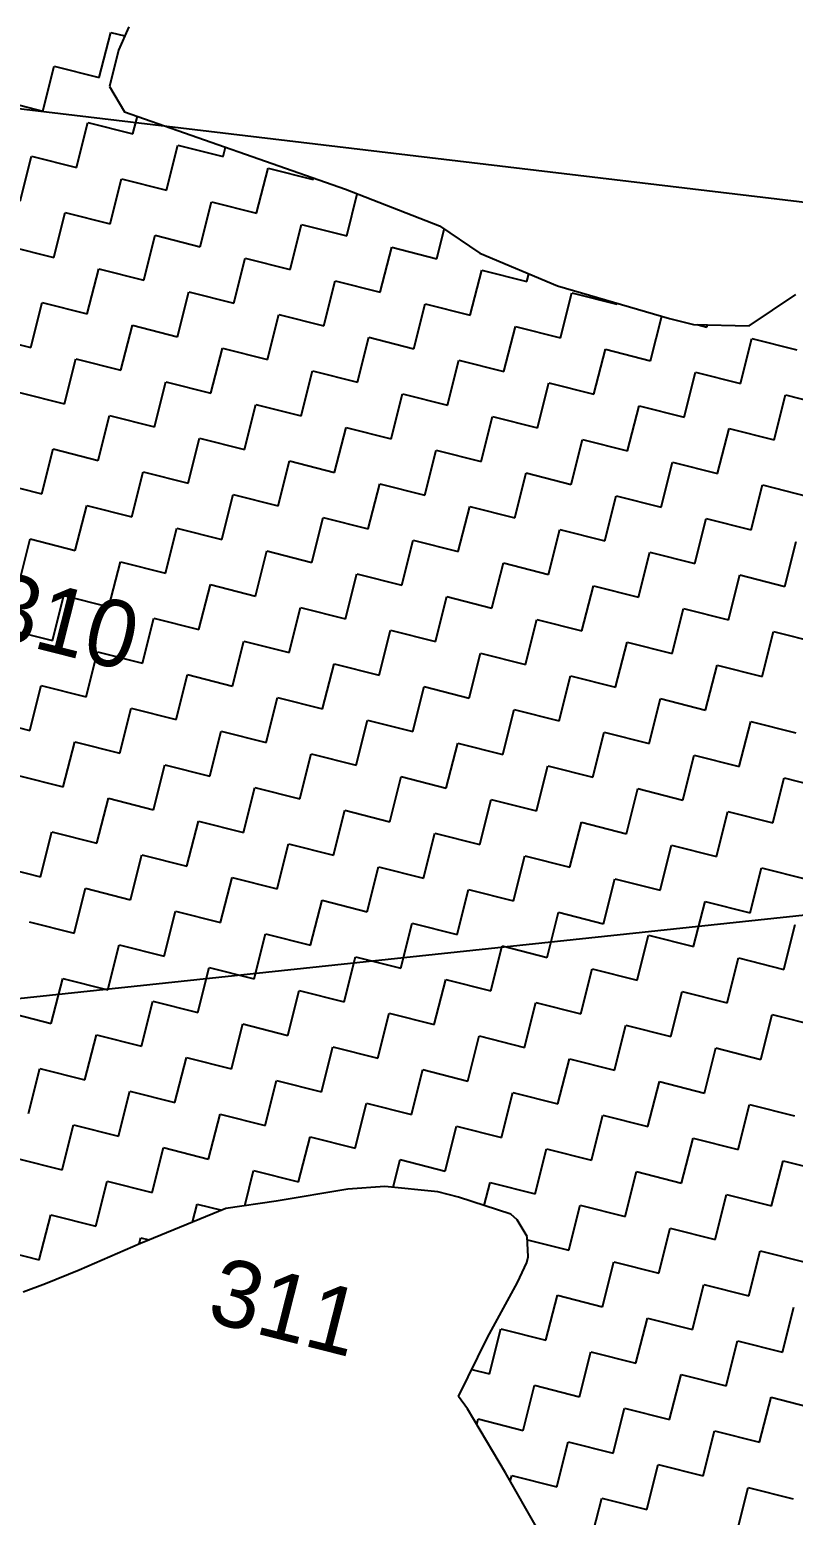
# Model space of a CAD drawing. Header units: metres. Extents: x 281097 to 285452, y 2029380 to 2031700.
# Drawn here: x 283011.8 to 283214.8, y 2030445 to 2030840.1 of the extents above; entities that cross this region are included whole.
import ezdxf
from ezdxf.enums import TextEntityAlignment as Align

# ---------------------------------------------------------------- set-up
doc = ezdxf.new("R2010")
doc.units = ezdxf.units.M
doc.header["$MEASUREMENT"] = 0
for name, color, linetype in [('POLY_HATCH', 12, 'Continuous'), ('POLY_PARCEL', 6, 'Continuous'), ('TEXT_PARCEL', 7, 'Continuous')]:
    doc.layers.add(name, color=color, linetype=linetype)
doc.styles.add('TEXT_MAP', font='', dxfattribs={"height": 2.5})
doc.styles.get('TEXT_MAP').set_extended_font_data('Kruti Dev 050')

msp = doc.modelspace()

# ---------------------------------------------------------------- linework, layer by layer
at = {"layer": 'POLY_HATCH'}
for p, q in [((283038.16, 2030840.83), (283035.46, 2030834.67)), ((283035.46, 2030834.67), (283033.01, 2030825.01)), ((283033.01, 2030825.01), (283037.02, 2030818.28)), ((283037.02, 2030818.28), (283095.79, 2030797.69)), ((283095.79, 2030797.69), (283120.74, 2030787.94)), ((283120.74, 2030787.94), (283131.46, 2030780.66)), ((283131.46, 2030780.66), (283152.12, 2030772)), ((283152.12, 2030772), (283181.91, 2030763.31)), ((283203.12, 2030761.36), (283215.5, 2030769.65)), ((283181.91, 2030763.31), (283188.35, 2030761.68)), ((283188.35, 2030761.68), (283203.12, 2030761.36)), ((283106.2, 2030532.5), (283096.36, 2030531.78)), ((283120.31, 2030531.07), (283106.2, 2030532.5)), ((283077.32, 2030528.57), (283063.96, 2030526.59)), ((283096.36, 2030531.78), (283077.32, 2030528.57)), ((283125.85, 2030529.67), (283120.31, 2030531.07)), ((283139.7, 2030525.09), (283125.85, 2030529.67)), ((283063.96, 2030526.59), (283041.24, 2030517.34)), ((283141.46, 2030523.57), (283139.7, 2030525.09)), ((283144.1, 2030519.15), (283141.46, 2030523.57)), ((283041.24, 2030517.34), (283024.96, 2030510.22)), ((283144.33, 2030513.73), (283144.1, 2030519.15)), ((283143.95, 2030512.22), (283144.33, 2030513.73)), ((283024.96, 2030510.22), (283016, 2030506.59)), ((283141.54, 2030506.94), (283143.95, 2030512.22)), ((283016, 2030506.59), (283010.07, 2030504.34)), ((283133.55, 2030492.35), (283141.54, 2030506.94)), ((283125.82, 2030476.63), (283133.55, 2030492.35)), ((283128.2, 2030473.35), (283125.82, 2030476.63)), ((283138.36, 2030456.31), (283128.2, 2030473.35)), ((283146.89, 2030441.29), (283138.36, 2030456.31))]:
    msp.add_line(p, q, dxfattribs=at)
at = {"layer": 'POLY_HATCH', "linetype": 'Continuous'}
for p, q in [((283030.32, 2030827.39), (283033.36, 2030839.36)), ((283033.36, 2030839.36), (283037.1, 2030838.41)), ((283015.32, 2030818.45), (283018.35, 2030830.42)), ((283018.35, 2030830.42), (283030.32, 2030827.39)), ((283003.35, 2030821.49), (283015.32, 2030818.45)), ((283039.26, 2030812.39), (283040.45, 2030817.08)), ((283024.26, 2030803.45), (283027.29, 2030815.42)), ((283027.29, 2030815.42), (283039.26, 2030812.39)), ((283048.2, 2030797.38), (283051.23, 2030809.36)), ((283051.23, 2030809.36), (283063.21, 2030806.32)), ((283063.21, 2030806.32), (283063.85, 2030808.88)), ((283009.26, 2030794.51), (283012.29, 2030806.48)), ((283012.29, 2030806.48), (283024.26, 2030803.45)), ((283072.14, 2030791.32), (283075.18, 2030803.29)), ((283075.18, 2030803.29), (283087.15, 2030800.26)), ((283033.2, 2030788.45), (283036.23, 2030800.42)), ((283036.23, 2030800.42), (283048.2, 2030797.38)), ((283087.15, 2030800.26), (283087.25, 2030800.68)), ((283057.14, 2030782.38), (283060.17, 2030794.35)), ((283060.17, 2030794.35), (283072.14, 2030791.32)), ((283096.09, 2030785.26), (283098.92, 2030796.46)), ((283018.2, 2030779.51), (283021.23, 2030791.48)), ((283021.23, 2030791.48), (283033.2, 2030788.45)), ((283042.14, 2030773.44), (283045.17, 2030785.41)), ((283045.17, 2030785.41), (283057.14, 2030782.38)), ((283081.08, 2030776.32), (283084.11, 2030788.29)), ((283084.11, 2030788.29), (283096.09, 2030785.26)), ((283120.03, 2030779.19), (283122.02, 2030787.07)), ((283006.22, 2030782.54), (283018.2, 2030779.51)), ((283105.02, 2030770.25), (283108.06, 2030782.22)), ((283108.06, 2030782.22), (283120.03, 2030779.19)), ((283066.08, 2030767.38), (283069.11, 2030779.35)), ((283069.11, 2030779.35), (283081.08, 2030776.32)), ((283027.13, 2030764.5), (283030.17, 2030776.48)), ((283030.17, 2030776.48), (283042.14, 2030773.44)), ((283090.02, 2030761.31), (283093.05, 2030773.28)), ((283093.05, 2030773.28), (283105.02, 2030770.25)), ((283128.97, 2030764.19), (283132, 2030776.16)), ((283132, 2030776.16), (283143.97, 2030773.13)), ((283143.97, 2030773.13), (283144.49, 2030775.2)), ((283051.08, 2030758.44), (283054.11, 2030770.41)), ((283054.11, 2030770.41), (283066.08, 2030767.38)), ((283152.91, 2030758.12), (283155.94, 2030770.09)), ((283155.94, 2030770.09), (283167.91, 2030767.06)), ((283012.13, 2030755.57), (283015.16, 2030767.54)), ((283015.16, 2030767.54), (283027.13, 2030764.5)), ((283113.96, 2030755.25), (283116.99, 2030767.22)), ((283116.99, 2030767.22), (283128.97, 2030764.19)), ((283167.91, 2030767.06), (283167.99, 2030767.37)), ((283036.07, 2030749.5), (283039.1, 2030761.47)), ((283039.1, 2030761.47), (283051.08, 2030758.44)), ((283075.02, 2030752.38), (283078.05, 2030764.35)), ((283078.05, 2030764.35), (283090.02, 2030761.31)), ((283176.85, 2030752.06), (283179.85, 2030763.91)), ((283189.23, 2030761.66), (283191.85, 2030761)), ((283191.85, 2030761), (283192.01, 2030761.6)), ((283000.16, 2030758.6), (283012.13, 2030755.57)), ((283098.96, 2030746.31), (283101.99, 2030758.28)), ((283101.99, 2030758.28), (283113.96, 2030755.25)), ((283137.9, 2030749.18), (283140.94, 2030761.16)), ((283140.94, 2030761.16), (283152.91, 2030758.12)), ((283200.79, 2030745.99), (283203.82, 2030757.96)), ((283203.82, 2030757.96), (283215.79, 2030754.93)), ((283060.01, 2030743.44), (283063.05, 2030755.41)), ((283063.05, 2030755.41), (283075.02, 2030752.38)), ((283161.85, 2030743.12), (283164.88, 2030755.09)), ((283164.88, 2030755.09), (283176.85, 2030752.06)), ((283021.07, 2030740.56), (283024.1, 2030752.53)), ((283024.1, 2030752.53), (283036.07, 2030749.5)), ((283122.9, 2030740.25), (283125.93, 2030752.22)), ((283125.93, 2030752.22), (283137.9, 2030749.18)), ((283045.01, 2030734.5), (283048.04, 2030746.47)), ((283048.04, 2030746.47), (283060.01, 2030743.44)), ((283083.96, 2030737.37), (283086.99, 2030749.34)), ((283086.99, 2030749.34), (283098.96, 2030746.31)), ((283146.84, 2030734.18), (283149.87, 2030746.15)), ((283149.87, 2030746.15), (283161.85, 2030743.12)), ((283185.79, 2030737.05), (283188.82, 2030749.03)), ((283188.82, 2030749.03), (283200.79, 2030745.99)), ((283009.1, 2030743.6), (283021.07, 2030740.56)), ((283107.9, 2030731.31), (283110.93, 2030743.28)), ((283110.93, 2030743.28), (283122.9, 2030740.25)), ((283209.73, 2030730.99), (283212.76, 2030742.96)), ((283212.76, 2030742.96), (283224.73, 2030739.93)), ((283068.95, 2030728.43), (283071.98, 2030740.4)), ((283071.98, 2030740.4), (283083.96, 2030737.37)), ((283170.78, 2030728.12), (283173.82, 2030740.09)), ((283173.82, 2030740.09), (283185.79, 2030737.05)), ((283030.01, 2030725.56), (283033.04, 2030737.53)), ((283033.04, 2030737.53), (283045.01, 2030734.5)), ((283092.89, 2030722.37), (283095.93, 2030734.34)), ((283095.93, 2030734.34), (283107.9, 2030731.31)), ((283131.84, 2030725.24), (283134.87, 2030737.21)), ((283134.87, 2030737.21), (283146.84, 2030734.18)), ((283194.73, 2030722.05), (283197.76, 2030734.02)), ((283197.76, 2030734.02), (283209.73, 2030730.99)), ((283053.95, 2030719.5), (283056.98, 2030731.47)), ((283056.98, 2030731.47), (283068.95, 2030728.43)), ((283155.78, 2030719.18), (283158.81, 2030731.15)), ((283158.81, 2030731.15), (283170.78, 2030728.12)), ((283015, 2030716.62), (283018.04, 2030728.59)), ((283018.04, 2030728.59), (283030.01, 2030725.56)), ((283116.84, 2030716.3), (283119.87, 2030728.27)), ((283119.87, 2030728.27), (283131.84, 2030725.24)), ((283038.95, 2030710.56), (283041.98, 2030722.53)), ((283041.98, 2030722.53), (283053.95, 2030719.5)), ((283077.89, 2030713.43), (283080.92, 2030725.4)), ((283080.92, 2030725.4), (283092.89, 2030722.37)), ((283140.78, 2030710.24), (283143.81, 2030722.21)), ((283143.81, 2030722.21), (283155.78, 2030719.18)), ((283179.72, 2030713.11), (283182.76, 2030725.08)), ((283182.76, 2030725.08), (283194.73, 2030722.05)), ((283003.03, 2030719.65), (283015, 2030716.62)), ((283101.83, 2030707.37), (283104.87, 2030719.34)), ((283104.87, 2030719.34), (283116.84, 2030716.3)), ((283203.66, 2030707.05), (283206.7, 2030719.02)), ((283206.7, 2030719.02), (283218.67, 2030715.99)), ((283062.89, 2030704.49), (283065.92, 2030716.46)), ((283065.92, 2030716.46), (283077.89, 2030713.43)), ((283164.72, 2030704.17), (283167.75, 2030716.15)), ((283167.75, 2030716.15), (283179.72, 2030713.11)), ((283023.94, 2030701.62), (283026.98, 2030713.59)), ((283026.98, 2030713.59), (283038.95, 2030710.56)), ((283086.83, 2030698.43), (283089.86, 2030710.4)), ((283089.86, 2030710.4), (283101.83, 2030707.37)), ((283125.77, 2030701.3), (283128.81, 2030713.27)), ((283128.81, 2030713.27), (283140.78, 2030710.24)), ((283188.66, 2030698.11), (283191.69, 2030710.08)), ((283191.69, 2030710.08), (283203.66, 2030707.05)), ((283047.88, 2030695.55), (283050.92, 2030707.52)), ((283050.92, 2030707.52), (283062.89, 2030704.49)), ((283149.72, 2030695.24), (283152.75, 2030707.21)), ((283152.75, 2030707.21), (283164.72, 2030704.17)), ((283008.94, 2030692.68), (283011.97, 2030704.65)), ((283011.97, 2030704.65), (283023.94, 2030701.62)), ((283110.77, 2030692.36), (283113.8, 2030704.33)), ((283113.8, 2030704.33), (283125.77, 2030701.3)), ((283212.6, 2030692.05), (283215.64, 2030704.02)), ((283032.88, 2030686.61), (283035.91, 2030698.59)), ((283035.91, 2030698.59), (283047.88, 2030695.55)), ((283071.83, 2030689.49), (283074.86, 2030701.46)), ((283074.86, 2030701.46), (283086.83, 2030698.43)), ((283134.71, 2030686.3), (283137.75, 2030698.27)), ((283137.75, 2030698.27), (283149.72, 2030695.24)), ((283173.66, 2030689.17), (283176.69, 2030701.14)), ((283176.69, 2030701.14), (283188.66, 2030698.11)), ((283095.77, 2030683.42), (283098.8, 2030695.39)), ((283098.8, 2030695.39), (283110.77, 2030692.36)), ((283197.6, 2030683.11), (283200.63, 2030695.08)), ((283200.63, 2030695.08), (283212.6, 2030692.05)), ((283056.82, 2030680.55), (283059.86, 2030692.52)), ((283059.86, 2030692.52), (283071.83, 2030689.49)), ((283158.65, 2030680.23), (283161.69, 2030692.2)), ((283161.69, 2030692.2), (283173.66, 2030689.17)), ((283017.88, 2030677.68), (283020.91, 2030689.65)), ((283020.91, 2030689.65), (283032.88, 2030686.61)), ((283080.76, 2030674.49), (283083.8, 2030686.46)), ((283083.8, 2030686.46), (283095.77, 2030683.42)), ((283119.71, 2030677.36), (283122.74, 2030689.33)), ((283122.74, 2030689.33), (283134.71, 2030686.3)), ((283041.82, 2030671.61), (283044.85, 2030683.58)), ((283044.85, 2030683.58), (283056.82, 2030680.55)), ((283143.65, 2030671.29), (283146.68, 2030683.27)), ((283146.68, 2030683.27), (283158.65, 2030680.23)), ((283182.6, 2030674.17), (283185.63, 2030686.14)), ((283185.63, 2030686.14), (283197.6, 2030683.11)), ((283005.91, 2030680.71), (283017.88, 2030677.68)), ((283104.71, 2030668.42), (283107.74, 2030680.39)), ((283107.74, 2030680.39), (283119.71, 2030677.36)), ((283206.54, 2030668.1), (283209.57, 2030680.07)), ((283209.57, 2030680.07), (283221.54, 2030677.04)), ((283026.82, 2030662.67), (283029.85, 2030674.64)), ((283029.85, 2030674.64), (283041.82, 2030671.61)), ((283065.76, 2030665.55), (283068.79, 2030677.52)), ((283068.79, 2030677.52), (283080.76, 2030674.49)), ((283167.59, 2030665.23), (283170.63, 2030677.2)), ((283170.63, 2030677.2), (283182.6, 2030674.17)), ((283089.7, 2030659.48), (283092.74, 2030671.45)), ((283092.74, 2030671.45), (283104.71, 2030668.42)), ((283128.65, 2030662.36), (283131.68, 2030674.33)), ((283131.68, 2030674.33), (283143.65, 2030671.29)), ((283191.53, 2030659.16), (283194.57, 2030671.14)), ((283194.57, 2030671.14), (283206.54, 2030668.1)), ((283050.76, 2030656.61), (283053.79, 2030668.58)), ((283053.79, 2030668.58), (283065.76, 2030665.55)), ((283152.59, 2030656.29), (283155.62, 2030668.26)), ((283155.62, 2030668.26), (283167.59, 2030665.23)), ((283011.81, 2030653.73), (283014.85, 2030665.71)), ((283014.85, 2030665.71), (283026.82, 2030662.67)), ((283113.65, 2030653.42), (283116.68, 2030665.39)), ((283116.68, 2030665.39), (283128.65, 2030662.36)), ((283035.76, 2030647.67), (283038.79, 2030659.64)), ((283038.79, 2030659.64), (283050.76, 2030656.61)), ((283074.7, 2030650.54), (283077.73, 2030662.51)), ((283077.73, 2030662.51), (283089.7, 2030659.48)), ((283137.59, 2030647.35), (283140.62, 2030659.32)), ((283140.62, 2030659.32), (283152.59, 2030656.29)), ((283176.53, 2030650.23), (283179.56, 2030662.2)), ((283179.56, 2030662.2), (283191.53, 2030659.16)), ((282999.84, 2030656.77), (283011.81, 2030653.73)), ((283098.64, 2030644.48), (283101.67, 2030656.45)), ((283101.67, 2030656.45), (283113.65, 2030653.42)), ((283200.47, 2030644.16), (283203.51, 2030656.13)), ((283203.51, 2030656.13), (283215.48, 2030653.1)), ((283059.7, 2030641.61), (283062.73, 2030653.58)), ((283062.73, 2030653.58), (283074.7, 2030650.54)), ((283161.53, 2030641.29), (283164.56, 2030653.26)), ((283164.56, 2030653.26), (283176.53, 2030650.23)), ((283020.75, 2030638.73), (283023.78, 2030650.7)), ((283023.78, 2030650.7), (283035.76, 2030647.67)), ((283083.64, 2030635.54), (283086.67, 2030647.51)), ((283086.67, 2030647.51), (283098.64, 2030644.48)), ((283122.58, 2030638.41), (283125.62, 2030650.39)), ((283125.62, 2030650.39), (283137.59, 2030647.35)), ((283185.47, 2030635.22), (283188.5, 2030647.19)), ((283188.5, 2030647.19), (283200.47, 2030644.16)), ((283044.69, 2030632.67), (283047.73, 2030644.64)), ((283047.73, 2030644.64), (283059.7, 2030641.61)), ((283146.53, 2030632.35), (283149.56, 2030644.32)), ((283149.56, 2030644.32), (283161.53, 2030641.29)), ((283008.78, 2030641.76), (283020.75, 2030638.73)), ((283107.58, 2030629.48), (283110.61, 2030641.45)), ((283110.61, 2030641.45), (283122.58, 2030638.41)), ((283209.41, 2030629.16), (283212.44, 2030641.13)), ((283212.44, 2030641.13), (283224.42, 2030638.1)), ((283029.69, 2030623.73), (283032.72, 2030635.7)), ((283032.72, 2030635.7), (283044.69, 2030632.67)), ((283068.64, 2030626.6), (283071.67, 2030638.57)), ((283071.67, 2030638.57), (283083.64, 2030635.54)), ((283131.52, 2030623.41), (283134.55, 2030635.38)), ((283134.55, 2030635.38), (283146.53, 2030632.35)), ((283170.47, 2030626.28), (283173.5, 2030638.26)), ((283173.5, 2030638.26), (283185.47, 2030635.22)), ((283092.58, 2030620.54), (283095.61, 2030632.51)), ((283095.61, 2030632.51), (283107.58, 2030629.48)), ((283194.41, 2030620.22), (283197.44, 2030632.19)), ((283197.44, 2030632.19), (283209.41, 2030629.16)), ((283053.63, 2030617.66), (283056.66, 2030629.63)), ((283056.66, 2030629.63), (283068.64, 2030626.6)), ((283155.46, 2030617.35), (283158.5, 2030629.32)), ((283158.5, 2030629.32), (283170.47, 2030626.28)), ((283014.69, 2030614.79), (283017.72, 2030626.76)), ((283017.72, 2030626.76), (283029.69, 2030623.73)), ((283077.57, 2030611.6), (283080.61, 2030623.57)), ((283080.61, 2030623.57), (283092.58, 2030620.54)), ((283116.52, 2030614.47), (283119.55, 2030626.44)), ((283119.55, 2030626.44), (283131.52, 2030623.41)), ((283179.41, 2030611.28), (283182.44, 2030623.25)), ((283182.44, 2030623.25), (283194.41, 2030620.22)), ((283038.63, 2030608.72), (283041.66, 2030620.7)), ((283041.66, 2030620.7), (283053.63, 2030617.66)), ((283140.46, 2030608.41), (283143.49, 2030620.38)), ((283143.49, 2030620.38), (283155.46, 2030617.35)), ((283002.72, 2030617.82), (283014.69, 2030614.79)), ((283101.52, 2030605.53), (283104.55, 2030617.5)), ((283104.55, 2030617.5), (283116.52, 2030614.47)), ((283203.35, 2030605.22), (283206.38, 2030617.19)), ((283206.38, 2030617.19), (283218.35, 2030614.16)), ((283023.63, 2030599.79), (283026.66, 2030611.76)), ((283026.66, 2030611.76), (283038.63, 2030608.72)), ((283062.57, 2030602.66), (283065.6, 2030614.63)), ((283065.6, 2030614.63), (283077.57, 2030611.6)), ((283125.46, 2030599.47), (283128.49, 2030611.44)), ((283128.49, 2030611.44), (283140.46, 2030608.41)), ((283164.4, 2030602.34), (283167.43, 2030614.31)), ((283167.43, 2030614.31), (283179.41, 2030611.28)), ((283086.51, 2030596.6), (283089.54, 2030608.57)), ((283089.54, 2030608.57), (283101.52, 2030605.53)), ((283188.34, 2030596.28), (283191.38, 2030608.25)), ((283191.38, 2030608.25), (283203.35, 2030605.22)), ((283047.57, 2030593.72), (283050.6, 2030605.69)), ((283050.6, 2030605.69), (283062.57, 2030602.66)), ((283149.4, 2030593.4), (283152.43, 2030605.38)), ((283152.43, 2030605.38), (283164.4, 2030602.34)), ((283011.65, 2030602.82), (283023.63, 2030599.79)), ((283071.51, 2030587.66), (283074.54, 2030599.63)), ((283074.54, 2030599.63), (283086.51, 2030596.6)), ((283110.45, 2030590.53), (283113.49, 2030602.5)), ((283113.49, 2030602.5), (283125.46, 2030599.47)), ((283212.29, 2030590.21), (283215.32, 2030602.18)), ((283032.56, 2030584.78), (283035.6, 2030596.75)), ((283035.6, 2030596.75), (283047.57, 2030593.72)), ((283134.4, 2030584.47), (283137.43, 2030596.44)), ((283137.43, 2030596.44), (283149.4, 2030593.4)), ((283173.34, 2030587.34), (283176.37, 2030599.31)), ((283176.37, 2030599.31), (283188.34, 2030596.28)), ((283095.45, 2030581.59), (283098.48, 2030593.56)), ((283098.48, 2030593.56), (283110.45, 2030590.53)), ((283197.28, 2030581.27), (283200.31, 2030593.25)), ((283200.31, 2030593.25), (283212.29, 2030590.21)), ((283017.56, 2030575.84), (283020.59, 2030587.82)), ((283020.59, 2030587.82), (283032.56, 2030584.78)), ((283056.51, 2030578.72), (283059.54, 2030590.69)), ((283059.54, 2030590.69), (283071.51, 2030587.66)), ((283158.34, 2030578.4), (283161.37, 2030590.37)), ((283161.37, 2030590.37), (283173.34, 2030587.34)), ((283080.45, 2030572.65), (283083.48, 2030584.62)), ((283083.48, 2030584.62), (283095.45, 2030581.59)), ((283119.39, 2030575.53), (283122.42, 2030587.5)), ((283122.42, 2030587.5), (283134.4, 2030584.47)), ((283182.28, 2030572.34), (283185.31, 2030584.31)), ((283185.31, 2030584.31), (283197.28, 2030581.27)), ((283041.5, 2030569.78), (283044.53, 2030581.75)), ((283044.53, 2030581.75), (283056.51, 2030578.72)), ((283143.33, 2030569.46), (283146.37, 2030581.43)), ((283146.37, 2030581.43), (283158.34, 2030578.4)), ((283005.59, 2030578.88), (283017.56, 2030575.84)), ((283104.39, 2030566.59), (283107.42, 2030578.56)), ((283107.42, 2030578.56), (283119.39, 2030575.53)), ((283206.22, 2030566.27), (283209.25, 2030578.24)), ((283209.25, 2030578.24), (283221.22, 2030575.21)), ((283026.5, 2030560.84), (283029.53, 2030572.81)), ((283029.53, 2030572.81), (283041.5, 2030569.78)), ((283065.44, 2030563.72), (283068.48, 2030575.69)), ((283068.48, 2030575.69), (283080.45, 2030572.65)), ((283128.33, 2030560.52), (283131.36, 2030572.5)), ((283131.36, 2030572.5), (283143.33, 2030569.46)), ((283167.28, 2030563.4), (283170.31, 2030575.37)), ((283170.31, 2030575.37), (283182.28, 2030572.34)), ((283089.39, 2030557.65), (283092.42, 2030569.62)), ((283092.42, 2030569.62), (283104.39, 2030566.59)), ((283191.22, 2030557.33), (283194.25, 2030569.3)), ((283194.25, 2030569.3), (283206.22, 2030566.27)), ((283050.44, 2030554.78), (283053.47, 2030566.75)), ((283053.47, 2030566.75), (283065.44, 2030563.72)), ((283152.27, 2030554.46), (283155.31, 2030566.43)), ((283155.31, 2030566.43), (283167.28, 2030563.4)), ((283011.5, 2030551.9), (283014.53, 2030563.87)), ((283014.53, 2030563.87), (283026.5, 2030560.84)), ((283074.38, 2030548.71), (283077.42, 2030560.68)), ((283077.42, 2030560.68), (283089.39, 2030557.65)), ((283113.33, 2030551.59), (283116.36, 2030563.56)), ((283116.36, 2030563.56), (283128.33, 2030560.52)), ((283176.21, 2030548.39), (283179.25, 2030560.37)), ((283179.25, 2030560.37), (283191.22, 2030557.33)), ((283035.44, 2030545.84), (283038.47, 2030557.81)), ((283038.47, 2030557.81), (283050.44, 2030554.78)), ((283137.27, 2030545.52), (283140.3, 2030557.49)), ((283140.3, 2030557.49), (283152.27, 2030554.46)), ((283098.32, 2030542.65), (283101.36, 2030554.62)), ((283101.36, 2030554.62), (283113.33, 2030551.59)), ((283200.16, 2030542.33), (283203.19, 2030554.3)), ((283203.19, 2030554.3), (283215.16, 2030551.27)), ((283020.43, 2030536.9), (283023.47, 2030548.87)), ((283023.47, 2030548.87), (283035.44, 2030545.84)), ((283059.38, 2030539.77), (283062.41, 2030551.74)), ((283062.41, 2030551.74), (283074.38, 2030548.71)), ((283122.27, 2030536.58), (283125.3, 2030548.55)), ((283125.3, 2030548.55), (283137.27, 2030545.52)), ((283161.21, 2030539.46), (283164.24, 2030551.43)), ((283164.24, 2030551.43), (283176.21, 2030548.39)), ((283083.32, 2030533.71), (283086.35, 2030545.68)), ((283086.35, 2030545.68), (283098.32, 2030542.65)), ((283185.15, 2030533.39), (283188.19, 2030545.36)), ((283188.19, 2030545.36), (283200.16, 2030542.33)), ((283044.38, 2030530.84), (283047.41, 2030542.81)), ((283047.41, 2030542.81), (283059.38, 2030539.77)), ((283146.21, 2030530.52), (283149.24, 2030542.49)), ((283149.24, 2030542.49), (283161.21, 2030539.46)), ((283008.46, 2030539.93), (283020.43, 2030536.9)), ((283068.97, 2030527.33), (283071.35, 2030536.74)), ((283071.35, 2030536.74), (283083.32, 2030533.71)), ((283108.44, 2030532.28), (283110.3, 2030539.61)), ((283110.3, 2030539.61), (283122.27, 2030536.58)), ((283170.15, 2030524.45), (283173.18, 2030536.42)), ((283173.18, 2030536.42), (283185.15, 2030533.39)), ((283209.09, 2030527.33), (283212.13, 2030539.3)), ((283212.13, 2030539.3), (283224.1, 2030536.27)), ((283029.37, 2030521.9), (283032.41, 2030533.87)), ((283032.41, 2030533.87), (283044.38, 2030530.84)), ((283132.68, 2030527.41), (283134.24, 2030533.55)), ((283134.24, 2030533.55), (283146.21, 2030530.52)), ((283194.09, 2030518.39), (283197.12, 2030530.36)), ((283197.12, 2030530.36), (283209.09, 2030527.33)), ((283014.37, 2030512.96), (283017.4, 2030524.93)), ((283017.4, 2030524.93), (283029.37, 2030521.9)), ((283055.13, 2030523), (283056.35, 2030527.8)), ((283056.35, 2030527.8), (283062.87, 2030526.15)), ((283155.15, 2030515.51), (283158.18, 2030527.49)), ((283158.18, 2030527.49), (283170.15, 2030524.45)), ((283179.09, 2030509.45), (283182.12, 2030521.42)), ((283182.12, 2030521.42), (283194.09, 2030518.39)), ((283040.92, 2030517.21), (283041.34, 2030518.86)), ((283041.34, 2030518.86), (283043.58, 2030518.3)), ((283144.13, 2030518.3), (283155.15, 2030515.51)), ((283002.4, 2030515.99), (283014.37, 2030512.96)), ((283203.03, 2030503.39), (283206.06, 2030515.36)), ((283206.06, 2030515.36), (283218.03, 2030512.32)), ((283164.08, 2030500.51), (283167.12, 2030512.48)), ((283167.12, 2030512.48), (283179.09, 2030509.45)), ((283188.03, 2030494.45), (283191.06, 2030506.42)), ((283191.06, 2030506.42), (283203.03, 2030503.39)), ((283149.08, 2030491.57), (283152.11, 2030503.54)), ((283152.11, 2030503.54), (283164.08, 2030500.51)), ((283173.02, 2030485.51), (283176.06, 2030497.48)), ((283176.06, 2030497.48), (283188.03, 2030494.45)), ((283211.97, 2030488.38), (283215, 2030500.35)), ((283134.08, 2030482.63), (283137.11, 2030494.61)), ((283137.11, 2030494.61), (283149.08, 2030491.57)), ((283196.97, 2030479.44), (283200, 2030491.41)), ((283200, 2030491.41), (283211.97, 2030488.38)), ((283158.02, 2030476.57), (283161.05, 2030488.54)), ((283161.05, 2030488.54), (283173.02, 2030485.51)), ((283129.36, 2030483.83), (283134.08, 2030482.63)), ((283181.96, 2030470.5), (283184.99, 2030482.48)), ((283184.99, 2030482.48), (283196.97, 2030479.44)), ((283143.02, 2030467.63), (283146.05, 2030479.6)), ((283146.05, 2030479.6), (283158.02, 2030476.57)), ((283166.96, 2030461.57), (283169.99, 2030473.54)), ((283169.99, 2030473.54), (283181.96, 2030470.5)), ((283205.9, 2030464.44), (283208.94, 2030476.41)), ((283208.94, 2030476.41), (283220.91, 2030473.38)), ((283130.68, 2030469.2), (283131.05, 2030470.66)), ((283131.05, 2030470.66), (283143.02, 2030467.63)), ((283190.9, 2030455.5), (283193.93, 2030467.47)), ((283193.93, 2030467.47), (283205.9, 2030464.44)), ((283151.96, 2030452.63), (283154.99, 2030464.6)), ((283154.99, 2030464.6), (283166.96, 2030461.57)), ((283175.9, 2030446.56), (283178.93, 2030458.53)), ((283178.93, 2030458.53), (283190.9, 2030455.5)), ((283139.6, 2030454.13), (283139.98, 2030455.66)), ((283139.98, 2030455.66), (283151.96, 2030452.63)), ((283160.96, 2030437.89), (283163.93, 2030449.6)), ((283163.93, 2030449.6), (283175.9, 2030446.56)), ((283199.84, 2030440.5), (283202.87, 2030452.47)), ((283202.87, 2030452.47), (283214.84, 2030449.44))]:
    msp.add_line(p, q, dxfattribs=at)
at = {"layer": 'POLY_PARCEL'}
for p, q in [((282861.15, 2030836.77), (283232.77, 2030792.43)), ((283325.56, 2030616.1), (282904.32, 2030571.28))]:
    msp.add_line(p, q, dxfattribs=at)

# ---------------------------------------------------------------- texts
at = {"layer": 'TEXT_PARCEL', "style": 'TEXT_MAP'}
for s, p in [('310', (283020.85, 2030682.88)), ('311', (283079.87, 2030500.55))]:
    msp.add_text(s, height=17.782, rotation=345.7852, dxfattribs=at).set_placement(p, align=Align.MIDDLE)

doc.saveas('drawing.dxf')
